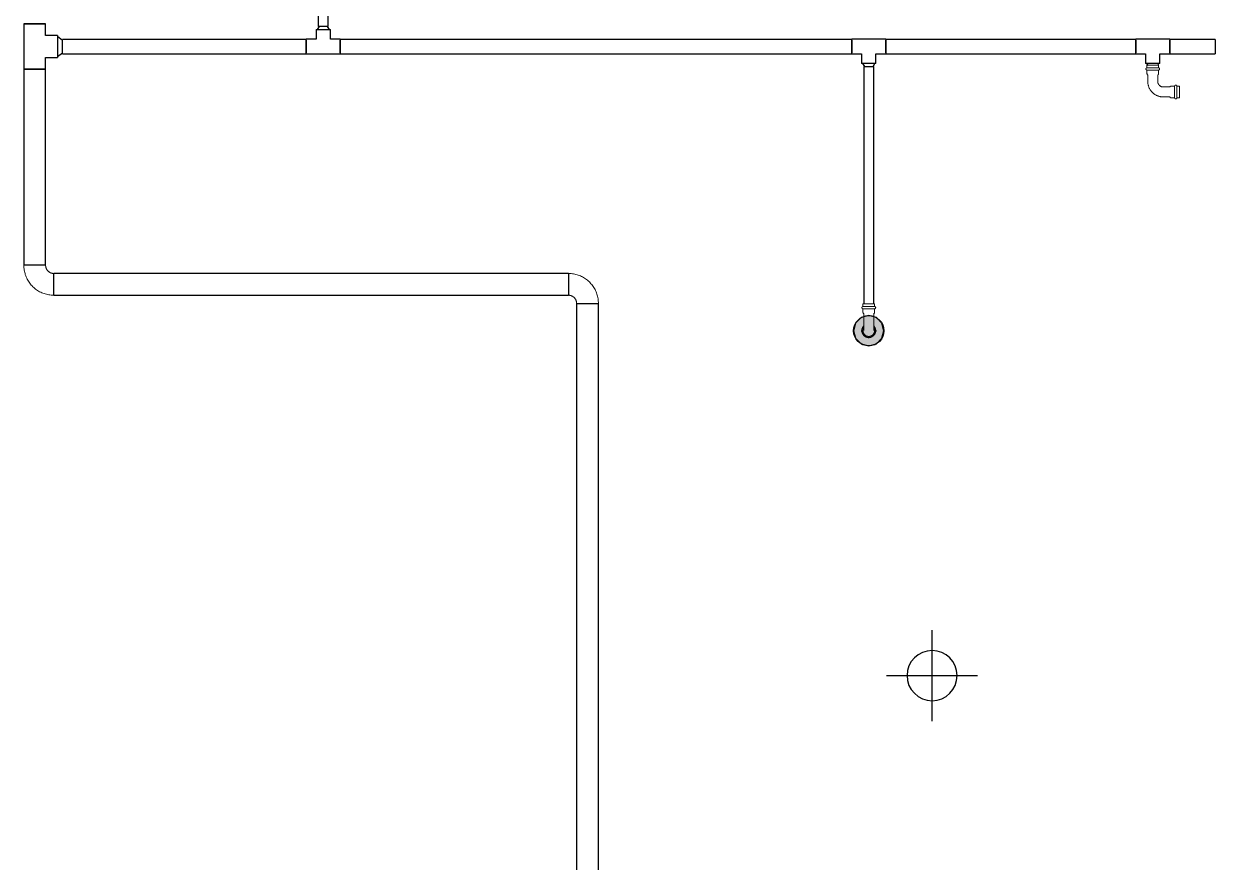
# Model space of a CAD drawing. Header units: inches. Extents: x -3327 to -1, y 8 to 1328.
# Drawn here: x -3016.4 to -2859.1, y 564.8 to 675.4 of the extents above; entities that cross this region are included whole.
import ezdxf

# ---------------------------------------------------------------- set-up
doc = ezdxf.new("R2010")
doc.units = ezdxf.units.IN
doc.header["$MEASUREMENT"] = 0
doc.layers.add('P-PIPE', color=3, linetype='Continuous', lineweight=9)
doc.layers.add('X - REF - FP', color=7, linetype='Continuous', true_color=0xb90000)

# ---------------------------------------------------------------- blocks, each defined once
blk = doc.blocks.new('Victaulic-VicPress316-Elbow 90-45deg Style P568_P571 - Standard-V2-SECOND LEVEL')
at = {"layer": 'P-PIPE'}
for p, q in [((-3203.81, 730.05), (-3203.81, 729.6)), ((-3203.7, 731.1), (-3203.7, 730.2)), ((-3202.39, 730.21), (-3202.39, 731.1)), ((-3202.28, 729.6), (-3202.28, 730.05)), ((-3203.05, 729.6), (-3203.81, 729.6)), ((-3203.81, 729.31), (-3203.81, 728.97)), ((-3203.05, 729.31), (-3203.81, 729.31)), ((-3203.81, 728.97), (-3203.05, 728.97)), ((-3202.28, 729.6), (-3203.05, 729.6)), ((-3202.28, 729.31), (-3203.05, 729.31)), ((-3203.05, 728.97), (-3202.28, 728.97)), ((-3202.28, 728.97), (-3202.28, 729.31))]:
    blk.add_line(p, q, dxfattribs=at)
at = {"layer": 'P-PIPE', "flags": 128}
for points in [[(-3203.05, 733.4), (-3203.08, 733.4), (-3203.12, 733.4), (-3203.16, 733.4), (-3203.19, 733.39), (-3203.23, 733.38), (-3203.26, 733.38), (-3203.3, 733.37), (-3203.33, 733.36), (-3203.37, 733.34), (-3203.4, 733.33), (-3203.43, 733.32), (-3203.47, 733.3), (-3203.5, 733.28), (-3203.53, 733.26), (-3203.56, 733.24), (-3203.59, 733.22), (-3203.62, 733.2), (-3203.65, 733.18), (-3203.67, 733.15), (-3203.7, 733.13), (-3203.73, 733.1), (-3203.75, 733.07), (-3203.77, 733.04), (-3203.79, 733.01), (-3203.81, 732.98), (-3203.83, 732.95), (-3203.85, 732.92), (-3203.87, 732.89), (-3203.88, 732.85), (-3203.9, 732.82), (-3203.91, 732.79), (-3203.92, 732.75), (-3203.93, 732.72), (-3203.94, 732.68), (-3203.94, 732.65), (-3203.95, 732.61), (-3203.95, 732.57), (-3203.96, 732.54), (-3203.96, 732.5), (-3203.96, 732.46), (-3203.96, 732.43), (-3203.95, 732.39), (-3203.95, 732.35), (-3203.94, 732.32), (-3203.93, 732.28), (-3203.93, 732.25), (-3203.91, 732.21), (-3203.9, 732.18), (-3203.89, 732.14), (-3203.88, 732.11), (-3203.86, 732.08), (-3203.84, 732.05), (-3203.82, 732.01), (-3203.8, 731.98), (-3203.78, 731.95), (-3203.76, 731.92), (-3203.74, 731.9), (-3203.71, 731.87)], [(-3203.05, 733.26), (-3203.08, 733.26), (-3203.11, 733.25), (-3203.14, 733.25), (-3203.17, 733.25), (-3203.2, 733.24), (-3203.23, 733.23), (-3203.26, 733.23), (-3203.29, 733.22), (-3203.32, 733.21), (-3203.34, 733.2), (-3203.37, 733.18), (-3203.4, 733.17), (-3203.43, 733.16), (-3203.45, 733.14), (-3203.48, 733.12), (-3203.5, 733.1), (-3203.53, 733.09), (-3203.55, 733.07), (-3203.57, 733.05), (-3203.6, 733.02), (-3203.62, 733), (-3203.64, 732.98), (-3203.66, 732.95), (-3203.67, 732.93), (-3203.69, 732.9), (-3203.71, 732.88), (-3203.72, 732.85), (-3203.74, 732.82), (-3203.75, 732.8), (-3203.76, 732.77), (-3203.77, 732.74), (-3203.78, 732.71), (-3203.79, 732.68), (-3203.8, 732.65), (-3203.8, 732.62), (-3203.81, 732.59), (-3203.81, 732.56), (-3203.81, 732.53), (-3203.81, 732.5), (-3203.81, 732.47), (-3203.81, 732.44), (-3203.81, 732.41), (-3203.8, 732.38), (-3203.8, 732.35), (-3203.79, 732.32), (-3203.78, 732.29), (-3203.78, 732.26), (-3203.77, 732.23), (-3203.76, 732.2), (-3203.74, 732.17), (-3203.73, 732.14), (-3203.72, 732.12), (-3203.7, 732.1)], [(-3202.39, 731.86), (-3202.37, 731.88), (-3202.34, 731.91), (-3202.32, 731.94), (-3202.3, 731.97), (-3202.28, 732), (-3202.26, 732.03), (-3202.24, 732.06), (-3202.23, 732.09), (-3202.21, 732.13), (-3202.2, 732.16), (-3202.18, 732.19), (-3202.17, 732.23), (-3202.16, 732.26), (-3202.15, 732.3), (-3202.15, 732.33), (-3202.14, 732.37), (-3202.14, 732.41), (-3202.14, 732.44), (-3202.13, 732.48), (-3202.13, 732.52), (-3202.14, 732.55), (-3202.14, 732.59), (-3202.14, 732.63), (-3202.15, 732.66), (-3202.16, 732.7), (-3202.17, 732.73), (-3202.18, 732.77), (-3202.19, 732.8), (-3202.2, 732.84), (-3202.22, 732.87), (-3202.23, 732.9), (-3202.25, 732.93), (-3202.27, 732.97), (-3202.29, 733), (-3202.31, 733.03), (-3202.33, 733.06), (-3202.35, 733.08), (-3202.38, 733.11), (-3202.4, 733.14), (-3202.43, 733.16), (-3202.46, 733.19), (-3202.49, 733.21), (-3202.51, 733.23), (-3202.55, 733.25), (-3202.58, 733.27), (-3202.61, 733.29), (-3202.64, 733.31), (-3202.67, 733.32), (-3202.71, 733.34), (-3202.74, 733.35), (-3202.78, 733.36), (-3202.81, 733.37), (-3202.85, 733.38), (-3202.88, 733.39), (-3202.92, 733.39), (-3202.95, 733.4), (-3202.99, 733.4), (-3203.03, 733.4), (-3203.05, 733.4)], [(-3202.39, 732.1), (-3202.37, 732.13), (-3202.36, 732.16), (-3202.34, 732.18), (-3202.33, 732.21), (-3202.32, 732.24), (-3202.31, 732.27), (-3202.3, 732.3), (-3202.3, 732.33), (-3202.29, 732.36), (-3202.29, 732.39), (-3202.28, 732.42), (-3202.28, 732.45), (-3202.28, 732.48), (-3202.28, 732.51), (-3202.28, 732.54), (-3202.28, 732.57), (-3202.29, 732.6), (-3202.29, 732.63), (-3202.3, 732.66), (-3202.31, 732.69), (-3202.32, 732.72), (-3202.33, 732.75), (-3202.34, 732.78), (-3202.35, 732.81), (-3202.36, 732.84), (-3202.38, 732.86), (-3202.39, 732.89), (-3202.41, 732.92), (-3202.43, 732.94), (-3202.44, 732.97), (-3202.46, 732.99), (-3202.48, 733.01), (-3202.51, 733.03), (-3202.53, 733.06), (-3202.55, 733.08), (-3202.58, 733.09), (-3202.6, 733.11), (-3202.62, 733.13), (-3202.65, 733.15), (-3202.68, 733.16), (-3202.7, 733.18), (-3202.73, 733.19), (-3202.76, 733.2), (-3202.79, 733.21), (-3202.82, 733.22), (-3202.85, 733.23), (-3202.88, 733.24), (-3202.91, 733.24), (-3202.94, 733.25), (-3202.97, 733.25), (-3203, 733.26), (-3203.03, 733.26), (-3203.05, 733.26)], [(-3203.7, 732.49), (-3203.7, 732.49), (-3203.7, 732.49), (-3203.7, 732.48), (-3203.7, 732.47), (-3203.7, 732.46), (-3203.7, 732.45), (-3203.7, 732.44), (-3203.7, 732.42), (-3203.7, 732.4), (-3203.7, 732.38), (-3203.7, 732.36), (-3203.7, 732.33), (-3203.7, 732.31), (-3203.7, 732.28), (-3203.7, 732.25), (-3203.7, 732.21), (-3203.7, 732.18), (-3203.7, 732.14), (-3203.7, 732.11), (-3203.7, 732.07), (-3203.7, 732.03), (-3203.7, 731.98), (-3203.7, 731.94), (-3203.7, 731.9), (-3203.7, 731.85), (-3203.7, 731.8), (-3203.7, 731.75), (-3203.7, 731.7), (-3203.7, 731.65), (-3203.7, 731.6), (-3203.7, 731.55), (-3203.7, 731.5), (-3203.7, 731.44), (-3203.7, 731.39), (-3203.7, 731.33), (-3203.7, 731.28), (-3203.7, 731.22), (-3203.7, 731.17), (-3203.7, 731.11), (-3203.7, 731.1)], [(-3202.39, 731.1), (-3202.39, 731.15), (-3202.39, 731.21), (-3202.39, 731.26), (-3202.39, 731.32), (-3202.39, 731.37), (-3202.39, 731.43), (-3202.39, 731.48), (-3202.39, 731.54), (-3202.39, 731.59), (-3202.39, 731.64), (-3202.39, 731.69), (-3202.39, 731.74), (-3202.39, 731.79), (-3202.39, 731.84), (-3202.39, 731.88), (-3202.39, 731.93), (-3202.39, 731.97), (-3202.39, 732.02), (-3202.39, 732.06), (-3202.39, 732.1), (-3202.39, 732.13), (-3202.39, 732.17), (-3202.39, 732.21), (-3202.39, 732.24), (-3202.39, 732.27), (-3202.39, 732.3), (-3202.39, 732.33), (-3202.39, 732.35), (-3202.39, 732.37), (-3202.39, 732.4), (-3202.39, 732.41), (-3202.39, 732.43), (-3202.39, 732.45), (-3202.39, 732.46), (-3202.39, 732.47), (-3202.39, 732.48), (-3202.39, 732.48), (-3202.39, 732.49), (-3202.39, 732.49), (-3202.39, 732.49)], [(-3203.81, 730.05), (-3203.81, 730.06), (-3203.81, 730.07), (-3203.81, 730.08), (-3203.81, 730.09), (-3203.81, 730.11), (-3203.8, 730.12), (-3203.8, 730.13), (-3203.8, 730.14), (-3203.8, 730.15), (-3203.79, 730.16), (-3203.79, 730.17), (-3203.78, 730.18), (-3203.78, 730.19), (-3203.77, 730.2), (-3203.76, 730.2), (-3203.76, 730.21), (-3203.75, 730.22), (-3203.74, 730.23), (-3203.74, 730.24), (-3203.73, 730.25), (-3203.72, 730.25), (-3203.71, 730.26), (-3203.71, 730.27), (-3203.7, 730.27)], [(-3202.39, 730.27), (-3202.38, 730.26), (-3202.37, 730.26), (-3202.36, 730.25), (-3202.36, 730.24), (-3202.35, 730.23), (-3202.34, 730.22), (-3202.33, 730.22), (-3202.33, 730.21), (-3202.32, 730.2), (-3202.32, 730.19), (-3202.31, 730.18), (-3202.31, 730.17), (-3202.3, 730.16), (-3202.3, 730.15), (-3202.29, 730.14), (-3202.29, 730.13), (-3202.29, 730.12), (-3202.29, 730.11), (-3202.28, 730.1), (-3202.28, 730.09), (-3202.28, 730.07), (-3202.28, 730.06), (-3202.28, 730.05), (-3202.28, 730.05)], [(-3203.81, 729.31), (-3203.82, 729.31), (-3203.82, 729.31), (-3203.83, 729.31), (-3203.84, 729.31), (-3203.84, 729.31), (-3203.85, 729.31), (-3203.85, 729.31), (-3203.86, 729.32), (-3203.86, 729.32), (-3203.87, 729.32), (-3203.87, 729.32), (-3203.88, 729.32), (-3203.88, 729.33), (-3203.89, 729.33), (-3203.89, 729.33), (-3203.9, 729.34), (-3203.9, 729.34), (-3203.91, 729.34), (-3203.91, 729.35), (-3203.92, 729.35), (-3203.92, 729.36), (-3203.92, 729.36), (-3203.93, 729.37), (-3203.93, 729.37), (-3203.93, 729.38), (-3203.94, 729.38), (-3203.94, 729.39), (-3203.94, 729.39), (-3203.95, 729.4), (-3203.95, 729.4), (-3203.95, 729.41), (-3203.95, 729.41), (-3203.95, 729.42), (-3203.95, 729.42), (-3203.96, 729.43), (-3203.96, 729.44), (-3203.96, 729.44), (-3203.96, 729.45), (-3203.96, 729.45), (-3203.96, 729.46), (-3203.96, 729.46), (-3203.96, 729.47), (-3203.96, 729.48), (-3203.96, 729.48), (-3203.95, 729.49), (-3203.95, 729.49), (-3203.95, 729.5), (-3203.95, 729.5), (-3203.95, 729.51), (-3203.94, 729.51), (-3203.94, 729.52), (-3203.94, 729.52), (-3203.94, 729.53), (-3203.93, 729.53), (-3203.93, 729.54), (-3203.93, 729.54), (-3203.92, 729.55), (-3203.92, 729.55), (-3203.92, 729.56), (-3203.91, 729.56), (-3203.91, 729.57), (-3203.9, 729.57), (-3203.9, 729.57), (-3203.89, 729.58), (-3203.89, 729.58), (-3203.88, 729.58), (-3203.88, 729.58), (-3203.87, 729.59), (-3203.87, 729.59), (-3203.86, 729.59), (-3203.86, 729.59), (-3203.85, 729.59), (-3203.84, 729.6), (-3203.84, 729.6), (-3203.83, 729.6), (-3203.83, 729.6), (-3203.82, 729.6), (-3203.82, 729.6), (-3203.81, 729.6)], [(-3203.05, 729.6), (-3203.08, 729.6), (-3203.11, 729.6), (-3203.14, 729.6), (-3203.17, 729.6), (-3203.2, 729.6), (-3203.23, 729.6), (-3203.26, 729.6), (-3203.29, 729.6), (-3203.32, 729.6), (-3203.34, 729.6), (-3203.37, 729.6), (-3203.4, 729.6), (-3203.43, 729.6), (-3203.45, 729.6), (-3203.48, 729.6), (-3203.5, 729.6), (-3203.53, 729.6), (-3203.55, 729.6), (-3203.57, 729.6), (-3203.6, 729.6), (-3203.62, 729.6), (-3203.64, 729.6), (-3203.66, 729.6), (-3203.67, 729.6), (-3203.69, 729.6), (-3203.71, 729.6), (-3203.72, 729.6), (-3203.74, 729.6), (-3203.75, 729.6), (-3203.76, 729.6), (-3203.77, 729.6), (-3203.78, 729.6), (-3203.79, 729.6), (-3203.8, 729.6), (-3203.8, 729.6), (-3203.81, 729.6), (-3203.81, 729.6), (-3203.81, 729.6), (-3203.81, 729.6), (-3203.81, 729.6)], [(-3203.81, 729.6), (-3203.81, 729.6), (-3203.81, 729.6), (-3203.81, 729.6), (-3203.8, 729.6), (-3203.8, 729.6), (-3203.79, 729.6), (-3203.78, 729.6), (-3203.77, 729.6)], [(-3203.77, 729.31), (-3203.78, 729.31), (-3203.79, 729.31), (-3203.8, 729.31), (-3203.8, 729.31), (-3203.81, 729.31), (-3203.81, 729.31), (-3203.81, 729.31), (-3203.81, 729.31), (-3203.81, 729.31)], [(-3203.81, 729.31), (-3203.81, 729.31), (-3203.81, 729.31), (-3203.81, 729.31), (-3203.8, 729.31), (-3203.8, 729.31), (-3203.79, 729.31), (-3203.78, 729.31), (-3203.77, 729.31), (-3203.76, 729.31), (-3203.75, 729.31), (-3203.74, 729.31), (-3203.73, 729.31), (-3203.71, 729.31), (-3203.7, 729.31), (-3203.68, 729.31), (-3203.66, 729.31), (-3203.64, 729.31), (-3203.62, 729.31), (-3203.6, 729.31), (-3203.58, 729.31), (-3203.56, 729.31), (-3203.53, 729.31), (-3203.51, 729.31), (-3203.49, 729.31), (-3203.46, 729.31), (-3203.43, 729.31), (-3203.41, 729.31), (-3203.38, 729.31), (-3203.35, 729.31), (-3203.32, 729.31), (-3203.29, 729.31), (-3203.27, 729.31), (-3203.24, 729.31), (-3203.21, 729.31), (-3203.18, 729.31), (-3203.15, 729.31), (-3203.12, 729.31), (-3203.08, 729.31), (-3203.05, 729.31), (-3203.05, 729.31)], [(-3202.28, 729.6), (-3202.28, 729.6), (-3202.28, 729.6), (-3202.29, 729.6), (-3202.29, 729.6), (-3202.29, 729.6), (-3202.3, 729.6), (-3202.31, 729.6), (-3202.32, 729.6), (-3202.33, 729.6), (-3202.34, 729.6), (-3202.35, 729.6), (-3202.37, 729.6), (-3202.38, 729.6), (-3202.4, 729.6), (-3202.41, 729.6), (-3202.43, 729.6), (-3202.45, 729.6), (-3202.47, 729.6), (-3202.49, 729.6), (-3202.51, 729.6), (-3202.53, 729.6), (-3202.56, 729.6), (-3202.58, 729.6), (-3202.61, 729.6), (-3202.63, 729.6), (-3202.66, 729.6), (-3202.68, 729.6), (-3202.71, 729.6), (-3202.74, 729.6), (-3202.77, 729.6), (-3202.8, 729.6), (-3202.83, 729.6), (-3202.86, 729.6), (-3202.89, 729.6), (-3202.92, 729.6), (-3202.95, 729.6), (-3202.98, 729.6), (-3203.01, 729.6), (-3203.04, 729.6), (-3203.05, 729.6)], [(-3203.05, 729.31), (-3203.02, 729.31), (-3202.98, 729.31), (-3202.95, 729.31), (-3202.92, 729.31), (-3202.89, 729.31), (-3202.86, 729.31), (-3202.83, 729.31), (-3202.8, 729.31), (-3202.78, 729.31), (-3202.75, 729.31), (-3202.72, 729.31), (-3202.69, 729.31), (-3202.67, 729.31), (-3202.64, 729.31), (-3202.61, 729.31), (-3202.59, 729.31), (-3202.56, 729.31), (-3202.54, 729.31), (-3202.52, 729.31), (-3202.5, 729.31), (-3202.48, 729.31), (-3202.46, 729.31), (-3202.44, 729.31), (-3202.42, 729.31), (-3202.4, 729.31), (-3202.39, 729.31), (-3202.37, 729.31), (-3202.36, 729.31), (-3202.34, 729.31), (-3202.33, 729.31), (-3202.32, 729.31), (-3202.31, 729.31), (-3202.3, 729.31), (-3202.3, 729.31), (-3202.29, 729.31), (-3202.29, 729.31), (-3202.28, 729.31), (-3202.28, 729.31), (-3202.28, 729.31), (-3202.28, 729.31)], [(-3202.32, 729.6), (-3202.31, 729.6), (-3202.3, 729.6), (-3202.3, 729.6), (-3202.29, 729.6), (-3202.29, 729.6), (-3202.28, 729.6), (-3202.28, 729.6), (-3202.28, 729.6), (-3202.28, 729.6)], [(-3202.28, 729.31), (-3202.28, 729.31), (-3202.28, 729.31), (-3202.29, 729.31), (-3202.29, 729.31), (-3202.29, 729.31), (-3202.3, 729.31), (-3202.31, 729.31), (-3202.32, 729.31)], [(-3202.28, 729.6), (-3202.27, 729.6), (-3202.27, 729.6), (-3202.26, 729.6), (-3202.26, 729.6), (-3202.25, 729.6), (-3202.24, 729.6), (-3202.24, 729.59), (-3202.23, 729.59), (-3202.23, 729.59), (-3202.22, 729.59), (-3202.22, 729.59), (-3202.21, 729.58), (-3202.21, 729.58), (-3202.2, 729.58), (-3202.2, 729.57), (-3202.19, 729.57), (-3202.19, 729.57), (-3202.18, 729.56), (-3202.18, 729.56), (-3202.18, 729.56), (-3202.17, 729.55), (-3202.17, 729.55), (-3202.16, 729.54), (-3202.16, 729.54), (-3202.16, 729.53), (-3202.15, 729.53), (-3202.15, 729.52), (-3202.15, 729.52), (-3202.15, 729.51), (-3202.14, 729.51), (-3202.14, 729.5), (-3202.14, 729.5), (-3202.14, 729.49), (-3202.14, 729.48), (-3202.14, 729.48), (-3202.14, 729.47), (-3202.13, 729.47), (-3202.13, 729.46), (-3202.13, 729.46), (-3202.13, 729.45), (-3202.13, 729.44), (-3202.13, 729.44), (-3202.14, 729.43), (-3202.14, 729.43), (-3202.14, 729.42), (-3202.14, 729.42), (-3202.14, 729.41), (-3202.14, 729.4), (-3202.14, 729.4), (-3202.15, 729.39), (-3202.15, 729.39), (-3202.15, 729.38), (-3202.16, 729.38), (-3202.16, 729.37), (-3202.16, 729.37), (-3202.17, 729.36), (-3202.17, 729.36), (-3202.17, 729.35), (-3202.18, 729.35), (-3202.18, 729.35), (-3202.19, 729.34), (-3202.19, 729.34), (-3202.19, 729.34), (-3202.2, 729.33), (-3202.2, 729.33), (-3202.21, 729.33), (-3202.21, 729.32), (-3202.22, 729.32), (-3202.23, 729.32), (-3202.23, 729.32), (-3202.24, 729.32), (-3202.24, 729.31), (-3202.25, 729.31), (-3202.25, 729.31), (-3202.26, 729.31), (-3202.26, 729.31), (-3202.27, 729.31), (-3202.28, 729.31), (-3202.28, 729.31)]]:
    blk.add_lwpolyline(points, dxfattribs=at)
blk = doc.blocks.new('Victaulic-VicPress316-Elbow 90-45deg Style P568_P571 - Standard-V15-SECOND LEVEL')
at = {"layer": 'P-PIPE'}
for p, q in [((-0.77, 3.52), (-0.77, 3.18)), ((0.77, 3.52), (-0.77, 3.52)), ((-0.77, 3.18), (0.77, 3.18)), ((0.77, 3.18), (0.77, 3.52)), ((-0.77, 2.89), (-0.77, 2.44)), ((-0.77, 2.89), (0.77, 2.89)), ((-0.66, 2.28), (-0.66, 1.39)), ((0.66, 1.39), (0.66, 2.28)), ((0.77, 2.44), (0.77, 2.89)), ((-3.18, 0.77), (-3.52, 0.77)), ((-3.52, 0.77), (-3.52, -0.77)), ((-3.18, -0.77), (-3.18, 0.77)), ((-2.44, 0.77), (-2.89, 0.77)), ((-2.89, -0.77), (-2.89, 0.77)), ((-1.39, 0.66), (-2.28, 0.66)), ((-3.52, -0.77), (-3.18, -0.77)), ((-2.89, -0.77), (-2.44, -0.77)), ((-2.28, -0.66), (-1.39, -0.66))]:
    blk.add_line(p, q, dxfattribs=at)
at = {"layer": 'P-PIPE', "flags": 128}
for points in [[(-0.77, 2.89), (-0.77, 2.89), (-0.78, 2.89), (-0.78, 2.89), (-0.79, 2.89), (-0.8, 2.89), (-0.8, 2.89), (-0.81, 2.9), (-0.81, 2.9), (-0.82, 2.9), (-0.82, 2.9), (-0.83, 2.9), (-0.83, 2.91), (-0.84, 2.91), (-0.84, 2.91), (-0.85, 2.92), (-0.85, 2.92), (-0.86, 2.92), (-0.86, 2.93), (-0.87, 2.93), (-0.87, 2.93), (-0.87, 2.94), (-0.88, 2.94), (-0.88, 2.95), (-0.89, 2.95), (-0.89, 2.96), (-0.89, 2.96), (-0.89, 2.97), (-0.9, 2.97), (-0.9, 2.98), (-0.9, 2.98), (-0.9, 2.99), (-0.91, 2.99), (-0.91, 3), (-0.91, 3.01), (-0.91, 3.01), (-0.91, 3.02), (-0.91, 3.02), (-0.91, 3.03), (-0.91, 3.03), (-0.91, 3.04), (-0.91, 3.05), (-0.91, 3.05), (-0.91, 3.06), (-0.91, 3.06), (-0.91, 3.07), (-0.91, 3.07), (-0.91, 3.08), (-0.9, 3.09), (-0.9, 3.09), (-0.9, 3.1), (-0.9, 3.1), (-0.89, 3.11), (-0.89, 3.11), (-0.89, 3.12), (-0.88, 3.12), (-0.88, 3.13), (-0.88, 3.13), (-0.87, 3.14), (-0.87, 3.14), (-0.86, 3.14), (-0.86, 3.15), (-0.86, 3.15), (-0.85, 3.15), (-0.85, 3.16), (-0.84, 3.16), (-0.84, 3.16), (-0.83, 3.17), (-0.83, 3.17), (-0.82, 3.17), (-0.82, 3.17), (-0.81, 3.17), (-0.8, 3.18), (-0.8, 3.18), (-0.79, 3.18), (-0.79, 3.18), (-0.78, 3.18), (-0.78, 3.18), (-0.77, 3.18), (-0.77, 3.18)], [(0.77, 3.18), (0.77, 3.18), (0.76, 3.18), (0.76, 3.18), (0.76, 3.18), (0.75, 3.18), (0.74, 3.18), (0.74, 3.18), (0.73, 3.18), (0.72, 3.18), (0.71, 3.18), (0.69, 3.18), (0.68, 3.18), (0.67, 3.18), (0.65, 3.18), (0.63, 3.18), (0.61, 3.18), (0.6, 3.18), (0.58, 3.18), (0.56, 3.18), (0.53, 3.18), (0.51, 3.18), (0.49, 3.18), (0.46, 3.18), (0.44, 3.18), (0.41, 3.18), (0.39, 3.18), (0.36, 3.18), (0.33, 3.18), (0.31, 3.18), (0.28, 3.18), (0.25, 3.18), (0.22, 3.18), (0.19, 3.18), (0.16, 3.18), (0.13, 3.18), (0.1, 3.18), (0.07, 3.18), (0.04, 3.18), (0.01, 3.18), (-0.02, 3.18), (-0.05, 3.18), (-0.08, 3.18), (-0.11, 3.18), (-0.14, 3.18), (-0.17, 3.18), (-0.2, 3.18), (-0.23, 3.18), (-0.26, 3.18), (-0.29, 3.18), (-0.32, 3.18), (-0.35, 3.18), (-0.37, 3.18), (-0.4, 3.18), (-0.43, 3.18), (-0.45, 3.18), (-0.48, 3.18), (-0.5, 3.18), (-0.52, 3.18), (-0.54, 3.18), (-0.57, 3.18), (-0.59, 3.18), (-0.6, 3.18), (-0.62, 3.18), (-0.64, 3.18), (-0.66, 3.18), (-0.67, 3.18), (-0.69, 3.18), (-0.7, 3.18), (-0.71, 3.18), (-0.72, 3.18), (-0.73, 3.18), (-0.74, 3.18), (-0.75, 3.18), (-0.75, 3.18), (-0.76, 3.18), (-0.76, 3.18), (-0.77, 3.18), (-0.77, 3.18), (-0.77, 3.18)], [(-0.77, 3.18), (-0.77, 3.18), (-0.76, 3.18), (-0.76, 3.18), (-0.76, 3.18), (-0.75, 3.18), (-0.74, 3.18), (-0.74, 3.18), (-0.73, 3.18)], [(0.72, 3.18), (0.73, 3.18), (0.74, 3.18), (0.75, 3.18), (0.75, 3.18), (0.76, 3.18), (0.76, 3.18), (0.77, 3.18), (0.77, 3.18), (0.77, 3.18)], [(0.77, 3.18), (0.77, 3.18), (0.78, 3.18), (0.78, 3.18), (0.79, 3.18), (0.8, 3.18), (0.8, 3.18), (0.81, 3.18), (0.81, 3.17), (0.82, 3.17), (0.82, 3.17), (0.83, 3.17), (0.83, 3.17), (0.84, 3.16), (0.84, 3.16), (0.85, 3.16), (0.85, 3.15), (0.86, 3.15), (0.86, 3.15), (0.87, 3.14), (0.87, 3.14), (0.87, 3.13), (0.88, 3.13), (0.88, 3.12), (0.89, 3.12), (0.89, 3.11), (0.89, 3.11), (0.89, 3.1), (0.9, 3.1), (0.9, 3.09), (0.9, 3.09), (0.9, 3.08), (0.91, 3.08), (0.91, 3.07), (0.91, 3.07), (0.91, 3.06), (0.91, 3.05), (0.91, 3.05), (0.91, 3.04), (0.91, 3.04), (0.91, 3.03), (0.91, 3.03), (0.91, 3.02), (0.91, 3.01), (0.91, 3.01), (0.91, 3), (0.91, 3), (0.91, 2.99), (0.9, 2.99), (0.9, 2.98), (0.9, 2.98), (0.9, 2.97), (0.89, 2.97), (0.89, 2.96), (0.89, 2.96), (0.88, 2.95), (0.88, 2.95), (0.88, 2.94), (0.87, 2.94), (0.87, 2.93), (0.86, 2.93), (0.86, 2.92), (0.86, 2.92), (0.85, 2.92), (0.85, 2.91), (0.84, 2.91), (0.84, 2.91), (0.83, 2.91), (0.83, 2.9), (0.82, 2.9), (0.82, 2.9), (0.81, 2.9), (0.8, 2.9), (0.8, 2.89), (0.79, 2.89), (0.79, 2.89), (0.78, 2.89), (0.78, 2.89), (0.77, 2.89), (0.77, 2.89)], [(-0.77, 2.89), (-0.77, 2.89), (-0.76, 2.89), (-0.76, 2.89), (-0.76, 2.89), (-0.75, 2.89), (-0.74, 2.89), (-0.74, 2.89), (-0.73, 2.89), (-0.72, 2.89), (-0.71, 2.89), (-0.69, 2.89), (-0.68, 2.89), (-0.67, 2.89), (-0.65, 2.89), (-0.63, 2.89), (-0.61, 2.89), (-0.6, 2.89), (-0.58, 2.89), (-0.56, 2.89), (-0.53, 2.89), (-0.51, 2.89), (-0.49, 2.89), (-0.46, 2.89), (-0.44, 2.89), (-0.41, 2.89), (-0.39, 2.89), (-0.36, 2.89), (-0.33, 2.89), (-0.31, 2.89), (-0.28, 2.89), (-0.25, 2.89), (-0.22, 2.89), (-0.19, 2.89), (-0.16, 2.89), (-0.13, 2.89), (-0.1, 2.89), (-0.07, 2.89), (-0.04, 2.89), (-0.01, 2.89), (0.02, 2.89), (0.05, 2.89), (0.08, 2.89), (0.11, 2.89), (0.14, 2.89), (0.17, 2.89), (0.2, 2.89), (0.23, 2.89), (0.26, 2.89), (0.29, 2.89), (0.32, 2.89), (0.35, 2.89), (0.37, 2.89), (0.4, 2.89), (0.43, 2.89), (0.45, 2.89), (0.48, 2.89), (0.5, 2.89), (0.52, 2.89), (0.54, 2.89), (0.57, 2.89), (0.59, 2.89), (0.6, 2.89), (0.62, 2.89), (0.64, 2.89), (0.66, 2.89), (0.67, 2.89), (0.69, 2.89), (0.7, 2.89), (0.71, 2.89), (0.72, 2.89), (0.73, 2.89), (0.74, 2.89), (0.75, 2.89), (0.75, 2.89), (0.76, 2.89), (0.76, 2.89), (0.77, 2.89), (0.77, 2.89), (0.77, 2.89)], [(-0.72, 2.89), (-0.73, 2.89), (-0.74, 2.89), (-0.75, 2.89), (-0.75, 2.89), (-0.76, 2.89), (-0.76, 2.89), (-0.77, 2.89), (-0.77, 2.89), (-0.77, 2.89)], [(-0.66, 2.22), (-0.67, 2.23), (-0.67, 2.23), (-0.68, 2.24), (-0.69, 2.25), (-0.7, 2.26), (-0.7, 2.27), (-0.71, 2.27), (-0.72, 2.28), (-0.72, 2.29), (-0.73, 2.3), (-0.73, 2.31), (-0.74, 2.32), (-0.74, 2.33), (-0.75, 2.34), (-0.75, 2.35), (-0.76, 2.36), (-0.76, 2.37), (-0.76, 2.38), (-0.76, 2.39), (-0.76, 2.4), (-0.77, 2.42), (-0.77, 2.43), (-0.77, 2.44), (-0.77, 2.44)], [(0.77, 2.44), (0.77, 2.43), (0.77, 2.42), (0.76, 2.41), (0.76, 2.4), (0.76, 2.38), (0.76, 2.37), (0.76, 2.36), (0.75, 2.35), (0.75, 2.34), (0.74, 2.33), (0.74, 2.32), (0.74, 2.31), (0.73, 2.3), (0.72, 2.29), (0.72, 2.29), (0.71, 2.28), (0.71, 2.27), (0.7, 2.26), (0.69, 2.25), (0.68, 2.24), (0.68, 2.24), (0.67, 2.23), (0.66, 2.22), (0.66, 2.22)], [(0.77, 2.89), (0.77, 2.89), (0.76, 2.89), (0.76, 2.89), (0.76, 2.89), (0.75, 2.89), (0.74, 2.89), (0.74, 2.89), (0.73, 2.89)], [(-3.18, 0.77), (-3.18, 0.77), (-3.18, 0.78), (-3.18, 0.78), (-3.18, 0.79), (-3.18, 0.8), (-3.18, 0.8), (-3.18, 0.81), (-3.17, 0.81), (-3.17, 0.82), (-3.17, 0.82), (-3.17, 0.83), (-3.17, 0.83), (-3.16, 0.84), (-3.16, 0.84), (-3.16, 0.85), (-3.15, 0.85), (-3.15, 0.86), (-3.15, 0.86), (-3.14, 0.87), (-3.14, 0.87), (-3.13, 0.87), (-3.13, 0.88), (-3.12, 0.88), (-3.12, 0.89), (-3.11, 0.89), (-3.11, 0.89), (-3.1, 0.89), (-3.1, 0.9), (-3.09, 0.9), (-3.09, 0.9), (-3.08, 0.9), (-3.08, 0.91), (-3.07, 0.91), (-3.07, 0.91), (-3.06, 0.91), (-3.05, 0.91), (-3.05, 0.91), (-3.04, 0.91), (-3.04, 0.91), (-3.03, 0.91), (-3.03, 0.91), (-3.02, 0.91), (-3.01, 0.91), (-3.01, 0.91), (-3, 0.91), (-3, 0.91), (-2.99, 0.91), (-2.99, 0.9), (-2.98, 0.9), (-2.98, 0.9), (-2.97, 0.9), (-2.97, 0.89), (-2.96, 0.89), (-2.96, 0.89), (-2.95, 0.88), (-2.95, 0.88), (-2.94, 0.88), (-2.94, 0.87), (-2.93, 0.87), (-2.93, 0.86), (-2.92, 0.86), (-2.92, 0.86), (-2.92, 0.85), (-2.91, 0.85), (-2.91, 0.84), (-2.91, 0.84), (-2.91, 0.83), (-2.9, 0.83), (-2.9, 0.82), (-2.9, 0.82), (-2.9, 0.81), (-2.9, 0.8), (-2.89, 0.8), (-2.89, 0.79), (-2.89, 0.79), (-2.89, 0.78), (-2.89, 0.78), (-2.89, 0.77), (-2.89, 0.77)], [(-3.18, 0.77), (-3.18, 0.77), (-3.18, 0.76), (-3.18, 0.76), (-3.18, 0.76), (-3.18, 0.75), (-3.18, 0.74), (-3.18, 0.74), (-3.18, 0.73), (-3.18, 0.72), (-3.18, 0.71), (-3.18, 0.69), (-3.18, 0.68), (-3.18, 0.67), (-3.18, 0.65), (-3.18, 0.63), (-3.18, 0.61), (-3.18, 0.6), (-3.18, 0.58), (-3.18, 0.56), (-3.18, 0.53), (-3.18, 0.51), (-3.18, 0.49), (-3.18, 0.46), (-3.18, 0.44), (-3.18, 0.41), (-3.18, 0.39), (-3.18, 0.36), (-3.18, 0.33), (-3.18, 0.31), (-3.18, 0.28), (-3.18, 0.25), (-3.18, 0.22), (-3.18, 0.19), (-3.18, 0.16), (-3.18, 0.13), (-3.18, 0.1), (-3.18, 0.07), (-3.18, 0.04), (-3.18, 0.01), (-3.18, -0.02), (-3.18, -0.05), (-3.18, -0.08), (-3.18, -0.11), (-3.18, -0.14), (-3.18, -0.17), (-3.18, -0.2), (-3.18, -0.23), (-3.18, -0.26), (-3.18, -0.29), (-3.18, -0.32), (-3.18, -0.35), (-3.18, -0.37), (-3.18, -0.4), (-3.18, -0.43), (-3.18, -0.45), (-3.18, -0.48), (-3.18, -0.5), (-3.18, -0.52), (-3.18, -0.54), (-3.18, -0.57), (-3.18, -0.59), (-3.18, -0.6), (-3.18, -0.62), (-3.18, -0.64), (-3.18, -0.66), (-3.18, -0.67), (-3.18, -0.69), (-3.18, -0.7), (-3.18, -0.71), (-3.18, -0.72), (-3.18, -0.73), (-3.18, -0.74), (-3.18, -0.75), (-3.18, -0.75), (-3.18, -0.76), (-3.18, -0.76), (-3.18, -0.77), (-3.18, -0.77), (-3.18, -0.77)], [(-3.18, 0.72), (-3.18, 0.73), (-3.18, 0.74), (-3.18, 0.75), (-3.18, 0.75), (-3.18, 0.76), (-3.18, 0.76), (-3.18, 0.77), (-3.18, 0.77), (-3.18, 0.77)], [(-2.89, -0.77), (-2.89, -0.77), (-2.89, -0.76), (-2.89, -0.76), (-2.89, -0.76), (-2.89, -0.75), (-2.89, -0.74), (-2.89, -0.74), (-2.89, -0.73), (-2.89, -0.72), (-2.89, -0.71), (-2.89, -0.69), (-2.89, -0.68), (-2.89, -0.67), (-2.89, -0.65), (-2.89, -0.63), (-2.89, -0.61), (-2.89, -0.6), (-2.89, -0.58), (-2.89, -0.56), (-2.89, -0.53), (-2.89, -0.51), (-2.89, -0.49), (-2.89, -0.46), (-2.89, -0.44), (-2.89, -0.41), (-2.89, -0.39), (-2.89, -0.36), (-2.89, -0.33), (-2.89, -0.31), (-2.89, -0.28), (-2.89, -0.25), (-2.89, -0.22), (-2.89, -0.19), (-2.89, -0.16), (-2.89, -0.13), (-2.89, -0.1), (-2.89, -0.07), (-2.89, -0.04), (-2.89, -0.01), (-2.89, 0.02), (-2.89, 0.05), (-2.89, 0.08), (-2.89, 0.11), (-2.89, 0.14), (-2.89, 0.17), (-2.89, 0.2), (-2.89, 0.23), (-2.89, 0.26), (-2.89, 0.29), (-2.89, 0.32), (-2.89, 0.35), (-2.89, 0.37), (-2.89, 0.4), (-2.89, 0.43), (-2.89, 0.45), (-2.89, 0.48), (-2.89, 0.5), (-2.89, 0.52), (-2.89, 0.54), (-2.89, 0.57), (-2.89, 0.59), (-2.89, 0.6), (-2.89, 0.62), (-2.89, 0.64), (-2.89, 0.66), (-2.89, 0.67), (-2.89, 0.69), (-2.89, 0.7), (-2.89, 0.71), (-2.89, 0.72), (-2.89, 0.73), (-2.89, 0.74), (-2.89, 0.75), (-2.89, 0.75), (-2.89, 0.76), (-2.89, 0.76), (-2.89, 0.77), (-2.89, 0.77), (-2.89, 0.77)], [(-2.89, 0.77), (-2.89, 0.77), (-2.89, 0.76), (-2.89, 0.76), (-2.89, 0.76), (-2.89, 0.75), (-2.89, 0.74), (-2.89, 0.74), (-2.89, 0.73)], [(-2.44, 0.77), (-2.43, 0.77), (-2.42, 0.77), (-2.41, 0.76), (-2.4, 0.76), (-2.38, 0.76), (-2.37, 0.76), (-2.36, 0.76), (-2.35, 0.75), (-2.34, 0.75), (-2.33, 0.74), (-2.32, 0.74), (-2.31, 0.74), (-2.3, 0.73), (-2.29, 0.72), (-2.29, 0.72), (-2.28, 0.71), (-2.27, 0.71), (-2.26, 0.7), (-2.25, 0.69), (-2.24, 0.68), (-2.24, 0.68), (-2.23, 0.67), (-2.22, 0.66), (-2.22, 0.66)], [(-0.66, 1.39), (-0.66, 1.36), (-0.66, 1.33), (-0.66, 1.3), (-0.67, 1.28), (-0.67, 1.25), (-0.68, 1.22), (-0.69, 1.19), (-0.69, 1.16), (-0.7, 1.13), (-0.72, 1.11), (-0.73, 1.08), (-0.74, 1.05), (-0.75, 1.03), (-0.77, 1), (-0.79, 0.98), (-0.8, 0.95), (-0.82, 0.93), (-0.84, 0.91), (-0.86, 0.89), (-0.88, 0.87), (-0.9, 0.85), (-0.92, 0.83), (-0.95, 0.81), (-0.97, 0.79), (-1, 0.77), (-1.02, 0.76), (-1.05, 0.74), (-1.07, 0.73), (-1.1, 0.72), (-1.13, 0.71), (-1.15, 0.7), (-1.18, 0.69), (-1.21, 0.68), (-1.24, 0.67), (-1.27, 0.67), (-1.3, 0.66), (-1.33, 0.66), (-1.36, 0.66), (-1.39, 0.66), (-1.39, 0.66)], [(-1.39, -0.66), (-1.31, -0.66), (-1.23, -0.65), (-1.15, -0.64), (-1.07, -0.63), (-0.99, -0.62), (-0.91, -0.6), (-0.83, -0.58), (-0.75, -0.55), (-0.67, -0.53), (-0.59, -0.5), (-0.52, -0.46), (-0.45, -0.43), (-0.37, -0.39), (-0.3, -0.34), (-0.24, -0.3), (-0.17, -0.25), (-0.1, -0.2), (-0.04, -0.15), (0.02, -0.09), (0.08, -0.04), (0.13, 0.02), (0.19, 0.09), (0.24, 0.15), (0.29, 0.22), (0.33, 0.29), (0.38, 0.35), (0.42, 0.43), (0.45, 0.5), (0.49, 0.57), (0.52, 0.65), (0.55, 0.73), (0.57, 0.81), (0.59, 0.88), (0.61, 0.96), (0.63, 1.04), (0.64, 1.13), (0.65, 1.21), (0.65, 1.29), (0.66, 1.37), (0.66, 1.39)], [(-3.18, -0.77), (-3.18, -0.77), (-3.18, -0.76), (-3.18, -0.76), (-3.18, -0.76), (-3.18, -0.75), (-3.18, -0.74), (-3.18, -0.74), (-3.18, -0.73)], [(-2.89, -0.77), (-2.89, -0.77), (-2.89, -0.78), (-2.89, -0.78), (-2.89, -0.79), (-2.89, -0.8), (-2.89, -0.8), (-2.9, -0.81), (-2.9, -0.81), (-2.9, -0.82), (-2.9, -0.82), (-2.9, -0.83), (-2.91, -0.83), (-2.91, -0.84), (-2.91, -0.84), (-2.92, -0.85), (-2.92, -0.85), (-2.92, -0.86), (-2.93, -0.86), (-2.93, -0.87), (-2.93, -0.87), (-2.94, -0.87), (-2.94, -0.88), (-2.95, -0.88), (-2.95, -0.89), (-2.96, -0.89), (-2.96, -0.89), (-2.97, -0.89), (-2.97, -0.9), (-2.98, -0.9), (-2.98, -0.9), (-2.99, -0.9), (-2.99, -0.91), (-3, -0.91), (-3.01, -0.91), (-3.01, -0.91), (-3.02, -0.91), (-3.02, -0.91), (-3.03, -0.91), (-3.03, -0.91), (-3.04, -0.91), (-3.05, -0.91), (-3.05, -0.91), (-3.06, -0.91), (-3.06, -0.91), (-3.07, -0.91), (-3.07, -0.91), (-3.08, -0.91), (-3.09, -0.9), (-3.09, -0.9), (-3.1, -0.9), (-3.1, -0.9), (-3.11, -0.89), (-3.11, -0.89), (-3.12, -0.89), (-3.12, -0.88), (-3.13, -0.88), (-3.13, -0.88), (-3.14, -0.87), (-3.14, -0.87), (-3.14, -0.86), (-3.15, -0.86), (-3.15, -0.86), (-3.15, -0.85), (-3.16, -0.85), (-3.16, -0.84), (-3.16, -0.84), (-3.17, -0.83), (-3.17, -0.83), (-3.17, -0.82), (-3.17, -0.82), (-3.17, -0.81), (-3.18, -0.8), (-3.18, -0.8), (-3.18, -0.79), (-3.18, -0.79), (-3.18, -0.78), (-3.18, -0.78), (-3.18, -0.77), (-3.18, -0.77)], [(-2.89, -0.72), (-2.89, -0.73), (-2.89, -0.74), (-2.89, -0.75), (-2.89, -0.75), (-2.89, -0.76), (-2.89, -0.76), (-2.89, -0.77), (-2.89, -0.77), (-2.89, -0.77)], [(-2.22, -0.66), (-2.23, -0.67), (-2.23, -0.67), (-2.24, -0.68), (-2.25, -0.69), (-2.26, -0.7), (-2.27, -0.7), (-2.27, -0.71), (-2.28, -0.72), (-2.29, -0.72), (-2.3, -0.73), (-2.31, -0.73), (-2.32, -0.74), (-2.33, -0.74), (-2.34, -0.75), (-2.35, -0.75), (-2.36, -0.76), (-2.37, -0.76), (-2.38, -0.76), (-2.39, -0.76), (-2.4, -0.76), (-2.42, -0.77), (-2.43, -0.77), (-2.44, -0.77), (-2.44, -0.77)]]:
    blk.add_lwpolyline(points, dxfattribs=at)
blk = doc.blocks.new('Elbow - Welded - Generic - Standard-1127339-SECOND LEVEL')
at = {"layer": 'P-PIPE'}
for p, q in [((-1.39, 2.52), (-1.25, 2.52)), ((-1.24, 2.52), (-1.02, 2.52)), ((-1.02, 2.52), (-0.72, 2.52)), ((-0.72, 2.52), (-0.37, 2.52)), ((-0.37, 2.52), (0.37, 2.52)), ((0.37, 2.52), (0.72, 2.52)), ((0.72, 2.52), (1.02, 2.52)), ((1.02, 2.52), (1.24, 2.52)), ((1.25, 2.52), (1.39, 2.52)), ((-2.52, 1.25), (-2.52, 1.39)), ((-2.52, 1.02), (-2.52, 1.24)), ((-2.52, 0.72), (-2.52, 1.02)), ((-2.52, 0.37), (-2.52, 0.72)), ((-2.52, -0.37), (-2.52, 0.37)), ((-2.52, -0.72), (-2.52, -0.37)), ((-2.52, -1.02), (-2.52, -0.72)), ((-2.52, -1.24), (-2.52, -1.02)), ((-2.52, -1.39), (-2.52, -1.25))]:
    blk.add_line(p, q, dxfattribs=at)
at = {"layer": 'P-PIPE', "flags": 128}
for points in [[(-2.52, -1.44), (-2.36, -1.43), (-2.2, -1.42), (-2.05, -1.41), (-1.89, -1.39), (-1.73, -1.36), (-1.58, -1.32), (-1.43, -1.28), (-1.28, -1.24), (-1.13, -1.18), (-0.98, -1.12), (-0.83, -1.06), (-0.69, -0.99), (-0.55, -0.91), (-0.42, -0.83), (-0.29, -0.75), (-0.16, -0.65), (-0.03, -0.56), (0.09, -0.45), (0.21, -0.35), (0.32, -0.24), (0.43, -0.12), (0.53, 0), (0.63, 0.12), (0.72, 0.25), (0.81, 0.38), (0.89, 0.52), (0.97, 0.65), (1.04, 0.8), (1.11, 0.94), (1.17, 1.09), (1.22, 1.23), (1.27, 1.39), (1.31, 1.54), (1.35, 1.69), (1.38, 1.85), (1.4, 2), (1.42, 2.16), (1.43, 2.32), (1.44, 2.48), (1.44, 2.52)], [(-1.44, 2.52), (-1.44, 2.48), (-1.44, 2.43), (-1.44, 2.39), (-1.45, 2.35), (-1.46, 2.3), (-1.47, 2.26), (-1.48, 2.22), (-1.49, 2.18), (-1.51, 2.14), (-1.52, 2.1), (-1.54, 2.06), (-1.56, 2.02), (-1.58, 1.98), (-1.6, 1.94), (-1.63, 1.91), (-1.65, 1.87), (-1.68, 1.84), (-1.71, 1.81), (-1.73, 1.77), (-1.77, 1.74), (-1.8, 1.71), (-1.83, 1.69), (-1.86, 1.66), (-1.9, 1.63), (-1.93, 1.61), (-1.97, 1.59), (-2.01, 1.56), (-2.05, 1.55), (-2.09, 1.53), (-2.13, 1.51), (-2.17, 1.5), (-2.21, 1.48), (-2.25, 1.47), (-2.29, 1.46), (-2.34, 1.45), (-2.38, 1.45), (-2.42, 1.44), (-2.46, 1.44), (-2.51, 1.44), (-2.52, 1.44)]]:
    blk.add_lwpolyline(points, dxfattribs=at)

msp = doc.modelspace()

# ---------------------------------------------------------------- hatches: boundary and pattern name
at = {"layer": 'X - REF - FP'}
h = msp.add_hatch(color=256, dxfattribs=at)
edge = h.paths.add_edge_path(flags=0)
edge.add_arc((-2904.86, 634.88), 2, 0, 360)
msp.add_hatch(color=256, dxfattribs=at).paths.add_polyline_path([(-2904.86, 632.88), (-2903.86, 633.15), (-2903.13, 633.88), (-2902.86, 634.88), (-2903.13, 635.88), (-2903.86, 636.62), (-2904.86, 636.88), (-2905.86, 636.62), (-2906.6, 635.88), (-2906.86, 634.88), (-2906.6, 633.88), (-2905.86, 633.15)], flags=0)

# ---------------------------------------------------------------- linework, layer by layer
for p, q in [((-2977.55, 695.32), (-2977.55, 675.04)), ((-2976.23, 675.04), (-2976.23, 695.32)), ((-3016.44, 675.38), (-3016.44, 669.39)), ((-3014.28, 675.38), (-3016.44, 675.38)), ((-3016.39, 675.38), (-3016.25, 675.38)), ((-3016.25, 675.38), (-3016.02, 675.38)), ((-3016.02, 675.38), (-3015.72, 675.38)), ((-3015.72, 675.38), (-3015.37, 675.38)), ((-3015.37, 675.38), (-3014.63, 675.38)), ((-3014.63, 675.38), (-3014.28, 675.38)), ((-3014.28, 675.38), (-3013.98, 675.38)), ((-3013.56, 675.38), (-3014.28, 675.38)), ((-3013.98, 675.38), (-3013.76, 675.38)), ((-3013.76, 675.38), (-3013.61, 675.38)), ((-3013.56, 673.82), (-3013.56, 675.38)), ((-2977.45, 675.04), (-2977.7, 674.63)), ((-2976.23, 675.04), (-2977.55, 675.04)), ((-2976.08, 674.63), (-2976.33, 675.04)), ((-3012.01, 673.82), (-3013.56, 673.82)), ((-3012.01, 673.82), (-3012.01, 670.95)), ((-3011.35, 673.2), (-3012.01, 673.7)), ((-2979.14, 673.33), (-3011.35, 673.33)), ((-3011.35, 671.43), (-3011.35, 673.33)), ((-2977.84, 673.34), (-2979.14, 673.34)), ((-2979.14, 671.43), (-2979.14, 673.34)), ((-2977.84, 674.63), (-2977.84, 673.34)), ((-2977.84, 674.63), (-2975.94, 674.63)), ((-2975.94, 673.34), (-2975.94, 674.63)), ((-2974.65, 673.34), (-2975.94, 673.34)), ((-2907.11, 673.33), (-2974.65, 673.33)), ((-2974.65, 673.34), (-2974.65, 671.43)), ((-2902.62, 673.34), (-2907.11, 673.34)), ((-2907.11, 671.43), (-2907.11, 673.34)), ((-2902.62, 673.34), (-2902.62, 671.43)), ((-2869.61, 673.33), (-2902.62, 673.33)), ((-2865.12, 673.34), (-2869.61, 673.34)), ((-2869.61, 671.43), (-2869.61, 673.34)), ((-2859.12, 673.33), (-2865.12, 673.33)), ((-2865.12, 673.34), (-2865.12, 671.43)), ((-2859.12, 673.33), (-2859.12, 671.43)), ((-2979.14, 673.21), (-2979.14, 673.06)), ((-2979.14, 673.06), (-2979.14, 672.86)), ((-2979.14, 672.86), (-2979.14, 672.63)), ((-2979.14, 672.63), (-2979.14, 672.14)), ((-2979.14, 672.14), (-2979.14, 671.91)), ((-2979.14, 671.91), (-2979.14, 671.71)), ((-2974.65, 673.06), (-2974.65, 673.21)), ((-2974.65, 672.86), (-2974.65, 673.06)), ((-2974.65, 672.63), (-2974.65, 672.86)), ((-2974.65, 672.14), (-2974.65, 672.63)), ((-2974.65, 671.91), (-2974.65, 672.14)), ((-2974.65, 671.71), (-2974.65, 671.91)), ((-2907.11, 673.21), (-2907.11, 673.06)), ((-2907.11, 673.06), (-2907.11, 672.86)), ((-2907.11, 672.86), (-2907.11, 672.63)), ((-2907.11, 672.63), (-2907.11, 672.14)), ((-2907.11, 672.14), (-2907.11, 671.91)), ((-2907.11, 671.91), (-2907.11, 671.71)), ((-2902.62, 673.06), (-2902.62, 673.21)), ((-2902.62, 672.86), (-2902.62, 673.06)), ((-2902.62, 672.63), (-2902.62, 672.86)), ((-2902.62, 672.14), (-2902.62, 672.63)), ((-2902.62, 671.91), (-2902.62, 672.14)), ((-2902.62, 671.71), (-2902.62, 671.91)), ((-2869.61, 673.21), (-2869.61, 673.06)), ((-2869.61, 673.06), (-2869.61, 672.86)), ((-2869.61, 672.86), (-2869.61, 672.63)), ((-2869.61, 672.63), (-2869.61, 672.14)), ((-2869.61, 672.14), (-2869.61, 671.91)), ((-2869.61, 671.91), (-2869.61, 671.71)), ((-2865.12, 673.06), (-2865.12, 673.21)), ((-2865.12, 672.86), (-2865.12, 673.06)), ((-2865.12, 672.63), (-2865.12, 672.86)), ((-2865.12, 672.14), (-2865.12, 672.63)), ((-2865.12, 671.91), (-2865.12, 672.14)), ((-2865.12, 671.71), (-2865.12, 671.91)), ((-3013.56, 669.39), (-3013.56, 670.95)), ((-3013.56, 670.95), (-3012.01, 670.95)), ((-3012.01, 671.07), (-3011.35, 671.57)), ((-3011.35, 671.43), (-2979.14, 671.43)), ((-2979.14, 671.71), (-2979.14, 671.56)), ((-2979.14, 671.43), (-2974.65, 671.43)), ((-2974.65, 671.56), (-2974.65, 671.71)), ((-2974.65, 671.43), (-2907.11, 671.43)), ((-2907.11, 671.71), (-2907.11, 671.56)), ((-2907.11, 671.43), (-2905.81, 671.43)), ((-2905.81, 671.43), (-2905.81, 670.14)), ((-2903.91, 671.43), (-2902.62, 671.43)), ((-2903.91, 670.14), (-2903.91, 671.43)), ((-2902.62, 671.56), (-2902.62, 671.71)), ((-2902.62, 671.43), (-2869.61, 671.43)), ((-2869.61, 671.71), (-2869.61, 671.56)), ((-2869.61, 671.43), (-2868.31, 671.43)), ((-2868.31, 671.43), (-2868.31, 670.14)), ((-2866.41, 671.43), (-2865.12, 671.43)), ((-2866.41, 670.14), (-2866.41, 671.43)), ((-2865.12, 671.56), (-2865.12, 671.71)), ((-2865.12, 671.43), (-2859.12, 671.43)), ((-3016.44, 669.39), (-3016.44, 643.52)), ((-3016.44, 669.39), (-3014.28, 669.39)), ((-3016.25, 669.39), (-3016.39, 669.39)), ((-3016.02, 669.39), (-3016.25, 669.39)), ((-3015.72, 669.39), (-3016.02, 669.39)), ((-3015.37, 669.39), (-3015.72, 669.39)), ((-3014.63, 669.39), (-3015.37, 669.39)), ((-3014.28, 669.39), (-3014.63, 669.39)), ((-3013.98, 669.39), (-3014.28, 669.39)), ((-3014.28, 669.39), (-3013.56, 669.39)), ((-3013.76, 669.39), (-3013.98, 669.39)), ((-3013.61, 669.39), (-3013.76, 669.39)), ((-3013.56, 643.52), (-3013.56, 669.39)), ((-2903.91, 670.14), (-2905.81, 670.14)), ((-2905.68, 670.14), (-2905.43, 669.73)), ((-2905.52, 669.73), (-2905.52, 638.41)), ((-2905.52, 669.73), (-2904.21, 669.73)), ((-2904.3, 669.73), (-2904.05, 670.14)), ((-2904.21, 638.41), (-2904.21, 669.73)), ((-2866.41, 670.14), (-2868.31, 670.14)), ((-2868.18, 670.14), (-2868.03, 669.9)), ((-2866.7, 669.9), (-2866.55, 670.14)), ((-3013.61, 643.52), (-3016.44, 643.52)), ((-3013.56, 643.52), (-3013.61, 643.52)), ((-2944.52, 642.44), (-3012.48, 642.44)), ((-3012.48, 642.39), (-3012.48, 642.44)), ((-3012.48, 639.56), (-3012.48, 642.39)), ((-2944.52, 642.44), (-2944.52, 639.61)), ((-3012.48, 639.56), (-2944.52, 639.56)), ((-2944.52, 639.61), (-2944.52, 639.56)), ((-2943.44, 638.48), (-2943.44, 562.14)), ((-2943.44, 638.48), (-2943.39, 638.48)), ((-2943.39, 638.48), (-2940.56, 638.48)), ((-2940.56, 562.14), (-2940.56, 638.48)), ((-2906.6, 635.88), (-2906.86, 634.88)), ((-2905.86, 636.62), (-2906.6, 635.88)), ((-2904.86, 636.88), (-2905.86, 636.62)), ((-2903.86, 636.62), (-2904.86, 636.88)), ((-2903.13, 635.88), (-2903.86, 636.62)), ((-2902.86, 634.88), (-2903.13, 635.88)), ((-2906.86, 634.88), (-2906.6, 633.88)), ((-2905.86, 634.88), (-2905.6, 634.88)), ((-2904.86, 633.88), (-2904.86, 634.15)), ((-2904.13, 634.88), (-2903.86, 634.88)), ((-2903.13, 633.88), (-2902.86, 634.88)), ((-2906.6, 633.88), (-2905.86, 633.15)), ((-2905.86, 633.15), (-2904.86, 632.88)), ((-2904.86, 632.88), (-2903.86, 633.15)), ((-2903.86, 633.15), (-2903.13, 633.88)), ((-2896.5, 583.37), (-2896.5, 595.37)), ((-2902.5, 589.37), (-2890.5, 589.37))]:
    msp.add_line(p, q, dxfattribs=at)
msp.add_circle((-2904.86, 634.88), 2, dxfattribs=at)
for start, end in [(0, 180), (180, 0)]:
    msp.add_arc((-2896.5, 589.37), 3.31, start, end, dxfattribs=at)

# ---------------------------------------------------------------- block references
for name, p, rotation in [('Victaulic-VicPress316-Elbow 90-45deg Style P568_P571 - Standard-V15-SECOND LEVEL', (-2867.36, 666.39), 270), ('Elbow - Welded - Generic - Standard-1127339-SECOND LEVEL', (-3015, 641), 270), ('Elbow - Welded - Generic - Standard-1127339-SECOND LEVEL', (-2942, 641), 90), ('Victaulic-VicPress316-Elbow 90-45deg Style P568_P571 - Standard-V2-SECOND LEVEL', (-6107.91, 1367.38), 180)]:
    msp.add_blockref(name, p, dxfattribs=dict(at, rotation=rotation))

doc.saveas('drawing.dxf')
